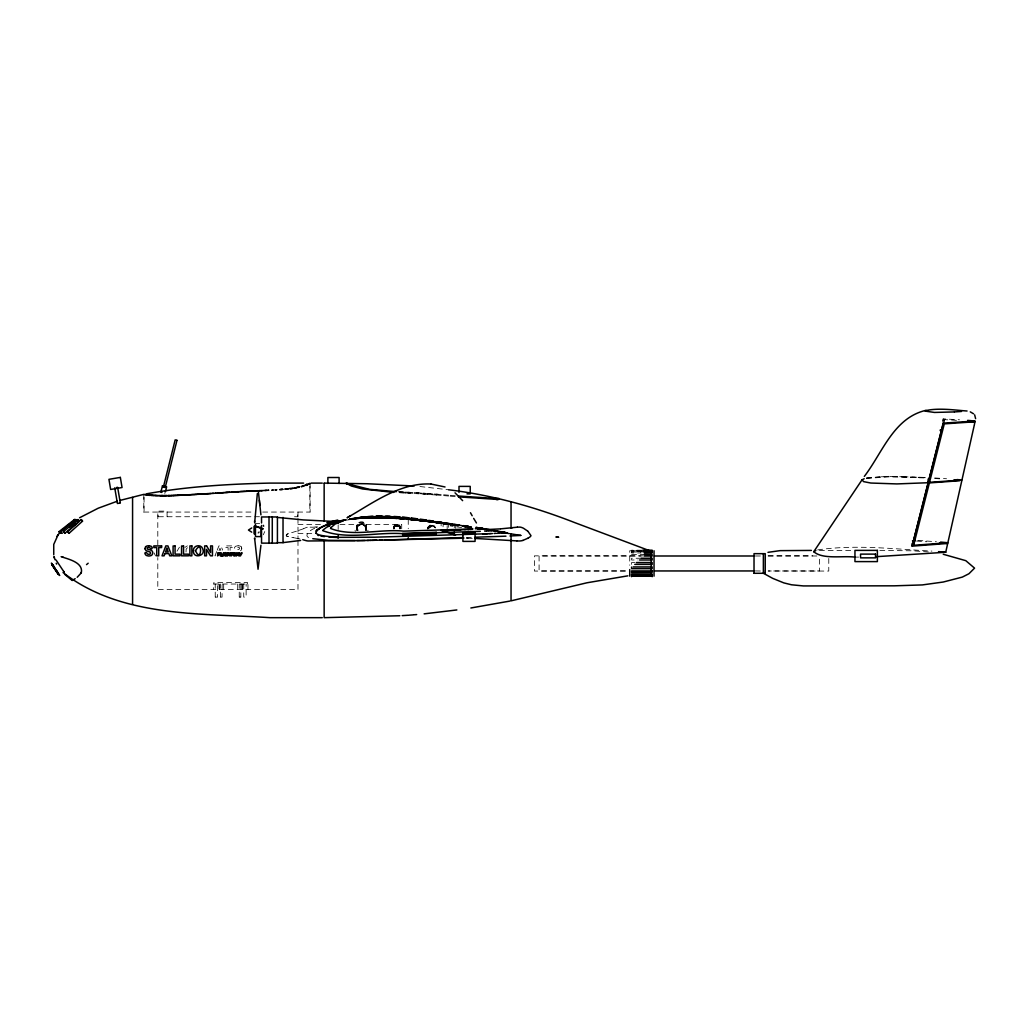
<?xml version="1.0" encoding="UTF-8"?>
<svg xmlns="http://www.w3.org/2000/svg" width="1027" height="1027" viewBox="0 0 1027 1027"><rect width="100%" height="100%" fill="white"/><g stroke="black" fill="none" stroke-linecap="round" stroke-linejoin="round"><path stroke-width="0.75" stroke-dasharray="5 3.75" d="M215.234 597.111L215.234 584.029M220.548 597.111L220.561 584.029M239.24 597.111L239.252 584.029M243.733 584.029L243.733 597.111L246.108 597.111L246.146 584.029M357.037 528.456L357.037 530.214A4.865 4.865 0 0 1 361.543 523.5A4.865 4.865 0 0 1 365.997 530.266L366.01 528.456M357.037 526.492L357.037 524.733M394.009 526.055L394.034 527.775M427.989 528.045L427.989 527.185M223.668 589.626L223.681 584.029M242.359 589.626L242.372 584.029M366.382 528.712L363.635 525.015L364.713 525.721M219.457 589.626L219.483 584.029M247.956 589.626L247.982 584.029L213.436 584.029L213.423 589.626M407.899 492.19L438.259 494.295M400.042 527.775L400.055 526.055M356.69 528.225L359.103 525.182L362.89 524.733M428.015 527.981L427.989 528.905A3.928 3.928 0 0 1 434.28 527.531M356.754 527.724L357.229 526.081M356.844 528.071L357.037 526.825M366.01 530.535L366.267 529.444M942.542 421.25L943.171 418.849L959.5 419.786M943.916 421.109L944.288 419.645L956.445 420.338M393.867 527.673L394.15 526.928M427.861 528.674L428.246 527.801M219.059 550.677L219.971 548.213L220.856 550.665M263.323 534.759L264.748 531.562M216.646 551.576L214.951 555.838L217.121 555.825M217.21 550.151L218.892 545.902L220.998 545.902L222.641 550.151M177.016 551.204L179.417 547.224M427.989 528.905L431.61 526.479L434.382 527.634M184.86 547.442L187.363 545.863M394.843 526.055L394.727 526.158A3.274 3.274 0 0 0 393.803 528.956A3.274 3.274 0 0 1 397.064 524.925A3.274 3.274 0 0 1 400.222 528.918A3.274 3.274 0 0 0 396.088 525.349L395.215 525.76M358.333 525.721L360.336 524.681M296.431 531.216L288.343 533.681A12.517 12.517 0 0 0 286.931 534.284L286.135 535.311L286.905 536.12A9.872 9.872 0 0 0 288.369 536.582L293.093 537.622M187.389 547.712L186.144 549.188L186.015 552M429.761 526.35L430.287 526.119M314.673 528.379C310.59 529.496 302.041 536.582 310.526 538.122M303.581 528.712L305.058 528.032A13.069 13.069 0 0 1 307.317 527.223M303.44 528.777L296.546 531.177M258.034 533.193L259.292 532.654M316.355 527.596L317.266 527.21M258.008 532.243L259.343 531.793M817.646 549.92C855.478 544.271 893.978 549.06 931.938 551.101M347.177 520.047L370.259 516.607M362.544 516.966L348.962 519.315L372.929 516.992M350.31 518.635C390.221 510.535 430.583 521.292 470.173 526.145M866.454 478.171L880.909 476.785M866.531 477.876L888.92 476.323L926.611 477.465M866.621 478.415L888.92 476.875L925.173 477.94M349.283 518.802L374.816 516.055L401.403 517.03M360.759 517.184L349.308 519.187C371.466 514.976 394.24 516.44 416.487 519.238M355.047 518.032L380.324 515.952L407.372 517.634M360.554 524.643L361.26 524.553M349.475 518.905L378.206 516.876M349.565 519.546L359.861 518.314M354.983 518.879L349.013 519.559L349.899 519.469M350.31 519.392L349.373 519.508L367.807 517.249M349.398 519.521L365.368 517.89M348.91 519.636L362.428 518.263M315.084 527.056L314.878 527.069A26.561 26.561 0 0 1 310.834 527.172L309.91 527.133A11.554 11.554 0 0 0 307.394 527.21M354.867 518.507L348.962 519.315C368.513 514.63 391.659 515.49 412.584 518.237M350.143 519.418L363.866 518.173M350.759 519.367L354.739 518.892L353.57 519.02M351.606 519.277L355.085 518.905M363.173 516.902L366.986 516.53M352.184 519.161L367.602 517.993M354.045 518.969L382.699 517.89M356.382 518.738L357.781 518.609M355.971 518.815L359.193 518.494M358.667 518.584L359.566 518.507M360.477 518.442L361.183 518.34M374.136 517.826L375.548 517.813L361.53 518.314L375.715 517.839M361.401 518.378L363.25 518.263M361.53 518.314L380.388 517.826L377.41 517.801M367.769 516.594L374.791 516.388M365.728 518.083L391.878 518.237M368.539 517.377L398.078 517.929L439.004 522.717M366.061 518.109L371.8 517.903M371.094 517.865L363.391 518.199C394.496 515.567 425.525 521.28 456.206 525.657M881.307 476.772L890.486 476.592M369.463 517.916L401.711 518.892M466.309 537.48L473.498 537.262M238.136 545.722L235.863 546.184A2.811 2.799 -88.8 0 0 235.106 546.762A2.747 2.734 -88.8 0 0 234.503 547.789C234.99 551.05 237.404 545.709 239.586 547.802C240.472 549.869 236.621 549.458 235.542 550.344A2.722 2.709 -88.8 0 0 234.926 550.78M372.904 516.337L384.239 516.311M371.338 517.852L372.737 517.839M373.43 517.839L375.766 517.813M858.611 557.096L856.171 557.109M374.611 517.813L404.047 519.097M890.935 476.592L902.605 476.733M378.193 516.222L394.83 516.761M376.948 516.825L383.61 516.915M376.948 517.801L377.692 517.826M143.87 512.062L158.081 512.062L158.081 516.735M158.415 512.062L253.271 512.062M262.668 512.062L310.038 512.062M158.415 516.735L259.472 516.735M294.518 516.735L297.702 516.735L297.702 512.062M255.453 523.513L259.664 523.513M297.984 524.425L324.147 524.425M339.976 524.425L401.711 524.425L401.711 528.764M297.984 533.629L314.904 533.629M641.875 550.202L631.592 550.202L631.592 551.14L641.092 551.14M819.43 550.446L852.603 550.446M879.805 550.446L912.977 550.806L928.485 551.987M641.875 550.754L629.731 550.754L629.731 565.274M631.592 550.819L641.092 550.819M641.875 551.692L631.592 551.692L631.592 552.95L641.092 552.95M631.592 552.025L641.092 552.025M645.303 554.477L631.592 554.619L631.592 556.031M643.39 555.851L534.412 555.851L534.412 571.063L627.215 570.973L539.085 570.948L539.085 556.005L641.092 556.031M768.145 555.851L812.819 555.851M755.358 555.992L761.764 555.992M768.17 555.992L819.43 555.992M641.092 558.252L631.592 558.252L631.592 559.997L637.921 559.997M634.763 562.539L631.592 562.539L631.592 564.388L634.763 564.388M755.358 570.948L765.231 571.063M215.272 597.111L217.608 597.111L217.647 584.029M220.651 597.111L222.05 597.111L222.14 584.029M239.342 597.111L240.742 597.111M155.59 555.966L154.089 552.885M378.681 517.839L381.145 517.839M378.077 517.801L380.388 517.826M467.234 538.238L473.665 538.405M379.951 516.812L395.485 517.415M380.221 517.813L381.685 517.865M466.194 538.212L468.055 538.251L467.118 538.238M381.62 517.839L383.7 517.903M356.908 530.214A4.853 4.853 0 0 1 361.517 523.821L361.761 523.821M903.08 476.746L917.753 477.273M385.356 517.942L386.293 517.967M391.428 518.186L394.458 518.365L385.022 517.929L391.89 518.211M384.714 517.942L385.728 517.967M387.692 518.006L386.755 517.98L390.851 518.186M385.022 517.929L389.554 518.083L388.155 518.032M399.375 491.817L404.24 492.023M399.349 492.665L402.918 492.819M398.052 491.766L405.729 492.1M404.202 492.87L398.014 492.601M403.264 492.832L405.691 492.934M405.408 492.074L425.242 493.23M405.383 492.921L438.195 495.142M918.241 477.298L923.543 477.568M407.86 493.037L417.989 493.589M924.03 477.594L925.443 477.671M389.143 516.465L397.667 516.966M392.917 518.301L393.944 518.365M392.827 518.263L397.295 518.558M395.639 518.442L411.75 519.867M917.868 540.395L936.38 541.742M916.546 541.062L926.636 541.768M394.984 518.43L399.631 518.725M934.724 477.94L946.56 478.749M934.698 478.492L942.093 478.993M396.704 518.519L402.443 518.956M420.338 493.73L425.191 494.077M398.104 518.609L401.287 518.853M394.779 517.415L398.656 517.647M361.786 524.553L362.492 524.643M427.489 493.409L444.601 494.847M427.425 494.257L444.524 495.682M400.196 518.802L402.289 518.969M450.25 495.322L456.27 495.823M450.185 496.157L456.193 496.657M396.627 516.94L400.517 517.21M397.616 517.621L401.827 517.916M398.964 518.674L412.918 519.97M443.664 494.77L450.571 495.348M443.6 495.605L450.494 496.182M403.329 519.059L400.774 518.815L424.382 521.318M419.927 486.528L448.619 489.789M399.144 517.146L406.243 517.749M400.453 517.852L408.22 518.519M406.487 519.354L409.182 519.572M402.148 517.095L447.592 523.102M407.783 519.444L412.212 519.957M410.12 519.675L441.058 523.513M411.057 519.765L412.803 519.983M404.202 517.634L423.394 519.79M406.178 518.404L430.48 521.215M414.908 520.214L413.855 520.098L415.73 520.278M411.994 519.867L419.119 520.689M408.117 517.724L409.606 517.89M414.792 520.175L420.621 520.894M410.351 517.967L411.84 518.147M419.003 520.663L420.171 520.817M418.528 520.599L428.811 521.87M419.927 520.766L421.224 520.933M413.329 518.327L421.442 519.38M409.272 518.173L441.007 522.55M411.904 519.02L446.989 523.847M417.321 519.341L420.672 519.765M421.34 520.933L432.213 522.345M412.392 518.224L426.205 520.163M421.519 519.867L466.053 526.299M426.937 521.639L444.216 523.95M424.1 519.752L427.245 520.175L425.807 519.97M432.547 522.358L435.833 522.807M436.218 522.871L445.628 524.155L433.484 522.486M422.174 519.482L453.241 524.001M437.887 523.09L438.914 523.231M440.018 523.372L440.955 523.5M430.595 521.087L433.843 521.536M428.683 520.368L432.213 520.869M442.83 523.757L450.198 524.797M449.03 524.643L453.96 525.336M435.024 521.267L437.759 521.665M436.026 521.742L445.153 523.154M442.149 523.051L452.15 524.592M453.112 525.208L459.762 526.171M439.107 521.857L458.106 524.72M443.664 522.653L444.524 522.717M440.596 522.409L447.156 523.449L447.156 530.908M449.942 523.847L448.658 523.667L448.658 528.006M447.323 523.796L457.169 525.323M454.037 525.195L465.398 526.992M467.619 527.326L472.022 527.968L460.532 526.145M460.751 525.439L445.5 523.102M453.138 524.656L470.494 527.287M450.866 523.603L471.444 526.71M457.926 524.964L463.177 525.747M462.073 525.644L471.406 527.031M458.003 525.375L471.342 527.352M465.963 526.941L470.212 527.57M463.909 525.554L471.149 526.684M467.516 526.132L469.865 526.492M465.629 526.119L470.071 526.787M467.593 526.106L470.88 526.607M294.967 537.968L300.436 539.059M294.415 537.866L293.209 537.647M443.69 522.73L446.629 523.244M442.65 522.538L443.42 522.615L442.688 530.343M442.406 522.486L441.148 522.217L441.096 530.356M445.975 523.205L455.68 525.092L455.68 528.302M447.348 523.398L449.223 523.86M451.328 524.296L453.356 524.707M444.216 522.846L445.14 523.025M362.634 524.669L363.584 524.99L362.916 524.746M164.32 493.024L165.026 493.191M365.689 525.837L366.292 527.724M357.037 530.535L356.664 528.353M366.01 526.825L366.203 528.071M241.91 584.029L241.936 589.626M237.699 584.029L237.725 589.626M219.008 584.029L219.033 589.626M240.831 584.029L240.831 597.111M944.288 419.645L944.288 423.869M943.171 418.849L943.171 423.163M828.776 558.483L828.776 571.063L768.145 570.986L819.43 570.948L819.43 557.173M454.268 524.887L454.268 527.711M435.243 527.185L435.243 528.045M408.245 519.482L408.245 528.712M366.01 524.733L366.01 526.492M338.165 524.797L338.165 529.496M310.128 483.114L310.128 512.062M309.846 486.156L309.846 512.062M297.984 512.062L297.984 516.812M297.984 518.404L297.984 538.982M297.984 540.561L297.984 589.626L157.799 589.626L157.799 557.597M247.52 584.029L247.52 582.527L213.873 582.527L213.873 584.029M230.099 550.331L230.099 547.571L233.026 547.571L233.026 545.889L225.195 545.902L225.195 547.584L228.11 547.571L228.11 550.331M167.106 516.735L167.054 511.138L157.799 511.138L157.799 544.772M144.062 497.273L144.062 512.062M143.78 494.372L143.78 512.062M358.346 530.266A4.865 4.865 0 0 1 358.012 523.244A4.865 4.865 0 0 1 365.047 523.244A4.865 4.865 0 0 1 364.713 530.266M357.614 530.137A4.865 4.865 0 0 1 358.256 523.642A4.865 4.865 0 0 1 364.79 523.642A4.865 4.865 0 0 1 365.432 530.137M427.694 528.969A3.928 3.928 0 0 1 435.384 527.583M435.076 527.698A3.928 3.928 0 0 0 427.733 528.969A3.928 3.928 0 0 1 434.883 527.634M399.901 528.879A3.274 3.274 0 0 0 397.038 524.04A3.274 3.274 0 0 0 394.163 528.879A2.901 2.054 0 0 1 395.202 526.71A2.901 2.054 0 0 1 398.502 526.646M428.939 526.684A3.928 3.928 0 0 1 434.421 526.8M361.517 523.821A4.853 4.853 0 0 1 366.138 530.202M288.369 536.582A9.282 9.282 0 0 1 286.764 536.094M317.266 526.684A35.919 35.919 0 0 1 315.135 527.095M286.79 534.361A11.708 11.708 0 0 1 288.356 533.693M286.661 535.978A1.348 1.348 0 0 1 286.276 535.658M368 530.214A5.379 3.684 86.7 0 1 367.666 531.306M355.381 531.306A5.379 3.684 -86.7 0 1 355.047 530.214M398.758 526.402A3.286 3.004 -30.9 0 1 400.607 528.854M397.41 525.49A2.901 2.375 -89.5 0 1 399.503 528.828M395.395 526.44A2.901 2.375 -89.5 0 1 396.653 525.542M393.469 528.854A3.286 3.004 30.9 0 1 395.318 526.402M238.148 545.863A3.89 3.864 -88.8 0 1 241.448 546.942M241.306 547.083A2.606 2.593 -88.8 0 1 241.743 548.495M240.485 550.754A2.606 2.593 -88.8 0 0 241.075 550.267L241.229 550.061A2.516 2.503 -88.8 0 0 241.692 549.06A2.786 2.773 -88.8 0 0 241.743 548.495M450.545 523.706L450.224 525.927L465.013 528.071L465.334 525.85L450.545 523.706M395.754 526.068L398.848 526.35L395.754 526.068"/><path stroke-width="1.5" d="M511.048 540.51L511.048 534.168M254.58 539.124L254.593 538.02L258.047 569.253L260.935 545.247M975.611 418.657L974.649 414.844M257.353 493.512L254.645 522.923M531.01 535.696L527.942 531.306M967.588 421.134L974.944 421.75L974.289 425.139M945.726 552.256L947.703 543.463L939.525 542.757M974.109 425.923L947.87 542.718L940.604 542.089M162.459 485.81L160.867 492.164L161.958 492.434M163.409 487.016L175.168 439.864L176.888 440.288M165.219 487.466L176.978 440.313M165.36 491.933L166.631 486.849L162.471 485.822M947.497 543.488L912.13 546.146L943.171 423.163L975.098 421.019L967.627 420.377M947.664 542.744L913.632 545.311L944.288 423.869L974.944 421.776M940.167 430.583L940.373 429.774M913.632 545.311L913.632 540.112L943.466 422.854M81.403 572.36C83.059 562.205 68.039 559.112 61.132 556.66M58.167 534.643L53.738 544.426L53.738 554.631M864.169 478.736L862.025 479.853L813.769 551.692C822.858 559.702 842.602 555.53 854.965 557.122M925.25 410.774C938.139 407.449 956.946 410.376 967.062 411.005M80.992 573.169L77.192 577.29M864.323 476.4C882.463 452.843 893.49 417.796 926.02 410.312M862.025 479.853L863.617 481.637L870.845 483.037L896.892 483.922L928.151 482.729L928.151 479.044M813.718 551.769L815.874 550.459M56.921 536.415L59.669 532.795M530.561 536.376L530.561 536.376A4.93 4.93 0 0 1 530.009 536.877L529.919 536.941A13.171 13.171 0 0 1 529.354 537.339L528.045 538.135M60.503 531.883L69.9 523.744M82.571 521.138L69.014 533.334M67.628 531.793L81.133 519.534L82.507 521.061M63.43 531.704L77.975 519.508M64.817 533.347L79.349 521.151M60.683 531.678L75.754 519.482M69.566 527.249L74.958 522.897M317.317 529.573L316.958 529.868A9.962 9.923 -52.1 0 0 315.828 530.959M58.988 531.665L74.535 519.482M319.269 528.764L319.371 528.7A11.605 11.515 -54.6 0 0 316.303 531.781A2.054 2.041 0 0 0 315.957 533.334M72.493 580.345L75.176 578.663M251.718 527.942L248.444 530.048L251.718 532.153M309.525 483.396L308.883 483.756M349.36 516.401L350.695 515.58L347.1 517.775C372.788 503.166 399.875 482.485 430.929 484.025M498.75 498.48C498.121 500.431 500.431 498.082 498.108 498.621M79.605 517.749L98.207 508.211L117.437 501.163M527.865 538.238L522.974 540.382M309.088 483.64L309.178 483.756A27.421 1.451 -14.4 0 0 309.499 483.614M322.285 526.915L326.933 524.836M321.618 526.902L327.177 524.566M328.229 524.194L329.128 524.027M329.988 523.731L330.784 523.475M343.442 520.74L335.059 524.104L330.81 527.737A1.99 1.99 0 0 0 330.54 528.327M119.812 500.457L143.78 494.372M303.812 485.591L304.3 485.566A25.752 3.209 -7.5 0 1 302.939 486.028A25.945 3.248 -7.6 0 0 304.082 485.758M332.594 522.833L343.429 520.278M334.057 522.486L337.01 521.69M328.345 523.513L329.282 523.256M328.255 523.565L329.551 523.231M237.828 554.927L239.265 555.966L238.816 555.235A2.182 2.17 74.3 0 0 238.238 554.567L238.816 553.168L236.518 552.885L236.518 555.954L237.288 554.683M343.557 520.342L329.86 524.823L323.223 529.868A2.259 2.259 0 0 0 322.914 530.535M328.974 522.165L337.69 520.06L338.217 522.23M328.049 524.707L336.766 522.589M331.541 522.73L333.21 522.319M331.297 522.756L332.941 522.384M344.135 520.201L345.842 519.829M299.396 486.824L298.575 487.003M299.204 486.747L296.277 487.466M333.608 522.255L340.207 520.92M334.417 522.05L336.291 521.652M767.978 552.346L780.045 550.639L811.394 550.421M509.88 601.077L470.867 607.984M146.001 493.91C186.85 486.516 228.495 484.025 269.947 483.101L303.581 483.101M344.122 520.137L345.496 519.893M226.813 553.746L224.849 553.656L225.516 555.479M498.621 499.404L498.172 499.456M338.628 521.19L342.543 520.522M340.027 520.946L342.363 520.535M116.513 487.53L117.643 487.337L120.339 502.999M119.658 503.102L117.425 503.487L114.729 487.838M344.7 520.15L345.637 520.021M290.564 488.441L289.383 488.48M344.944 520.15L345.752 520.021M238.071 554.169L237.134 554.182L237.943 553.412M456.848 609.948L424.138 613.851M287.432 488.865L288.728 488.698L286.944 488.916M287.303 488.749L286.019 489.032M300.654 540.446L283.028 542.615M286.764 488.826L285.801 489.057M627.856 575.839L586.969 582.784L511.048 600.846L511.048 540.703M285.891 488.916L284.838 489.16L285.699 488.942M255.697 526.158L258.56 527.133M282.913 489.365L281.411 489.507M510.817 527.839L511.51 527.762M511.741 527.737L517.351 527.185M500.765 528.841L512.216 527.698M282.746 489.263L281.154 489.532M500.303 528.879L488.146 529.496M281.154 489.404L280.487 489.597M945.52 552.282L876.403 556.66M416.667 614.57L414.33 614.775M280.91 489.43L279.575 489.674M959.616 480.752L928.023 483.011M413.393 614.852L409.182 615.186M497.967 499.469L458.389 496.85M961.529 411.455L954.481 411.917M497.838 499.481L496.465 499.546M224.091 492.536L219.303 493.011M220.176 492.947L229.753 492.292M408.245 615.25L402.173 615.635M224.913 492.472L232.449 491.997M217.557 493.127L219.303 492.87M215.49 493.127L217.557 492.986M276.828 489.751L275.788 489.943M215.875 493.242L212.538 493.319M276.25 489.789L275.236 489.982M213.449 493.396L210.625 493.448M211.087 493.551L209.161 493.538M210.137 493.615L208.635 493.705M208.661 493.563L207.608 493.769M231.576 492.177L237.699 491.689M208.147 493.602L206.632 493.692M207.095 493.807L199.071 494.141M233.322 492.074L238.38 491.651M205.554 493.897L206.581 493.833M927.997 482.459L959.577 480.2L953.942 479.879M954.096 411.943L934.403 412.443L925.301 411.121M197.364 494.244L204.784 493.936M273.85 489.943L272.245 490.161M198.558 494.308L195.348 494.359M196.902 494.411L191.548 494.565M195.027 494.513L188.57 494.744M238.046 491.805L239.394 491.586M190.906 494.744L187.453 494.796M477.709 529.085L482.574 528.854M477.837 529.123L481.124 528.931M498.339 533.218L502.614 533.026M239.086 491.74L242.565 491.419M272.54 490.02L271.873 490.187M186.259 494.873L188.467 494.886M185.656 494.898L187.325 494.95M475.321 528.777L483.756 528.661M481.188 528.892L481.945 528.892M486.554 531.036L494.706 530.638M498.57 533.257L497.158 533.283M502.37 532.987L506.093 532.872M240.408 491.535L241.486 491.471M185.065 494.937L186.118 495.014M183.859 495.001L185.515 495.053M184.924 495.078L183.268 495.027M503.14 532.936L505.579 532.872M509.983 535.978L520.792 535.439M242.051 491.586L243.63 491.368M243.117 491.522L244.708 491.304M183.717 495.142L182.447 495.065M183.114 495.181L182.036 495.091M485.848 531.075L484.667 531.139M244.182 491.471L247.391 491.176M245.62 491.407L246.531 491.355M181.638 495.104L182.562 495.207M495.463 533.36L496.144 533.385M246.993 491.33L248.714 491.111M259.549 490.765L256.147 490.919M181.638 495.245L179.391 495.219M181.278 495.271L180.226 495.181M482.01 528.841L482.716 528.854M399.837 615.751L324.147 617.663L324.147 541.447M257.353 490.726L258.188 490.688M259.138 490.649L260.024 490.598M248.65 491.253L252.501 490.945M249.137 491.099L249.997 491.06M259.715 490.752L261.076 490.547M268.727 490.213L268.073 490.38M180.213 495.322L179.109 495.232M472.921 528.892L471.829 528.944M494.09 533.437L494.77 533.462M268.419 490.226L265.107 490.508M256.095 490.79L254.927 490.97M260.948 490.688L266.519 490.315M250.434 491.176L254.529 490.996M261.384 490.675L262.244 490.636M178.839 495.245L179.507 495.348M253.669 490.893L254.837 490.842M179.147 495.361L177.812 495.284M178.672 495.386L177.299 495.309M505.939 536.171L475.244 537.211M471.046 528.982L403.637 531.139C380.414 528.7 352.556 537.147 330.591 528.481M481.252 528.52L482.87 528.841M492.408 533.565L490.624 533.578M177.658 495.425L175.758 495.373M177.157 495.45L174.731 495.399M472.42 529.38L470.173 529.431M480.328 531.331L448.658 532.345M489.057 533.642L490.842 533.629M464.949 529.624L470.302 529.47M487.376 533.706L489.276 533.693M175.63 495.515L173.704 495.438M467.863 529.521L468.813 529.483M482.6 528.725L483.306 528.828M487.581 533.745L483.255 533.847M486.413 533.796L482.613 533.86M483.165 528.802L484.385 528.802L482.01 528.404M174.564 495.54L173.242 495.45M483.319 528.789L484.153 528.764M465.064 529.65L441.096 530.356L444.999 531.665M460.841 529.791L442.688 530.343L443.908 530.766M415.653 533.385L428.978 532.962M402.635 533.873L447.156 532.397M402.661 534.669L436.295 533.604M455.539 534.759L374.521 537.211L338.307 537.339M475.347 534.091L482.806 533.912M463.536 537.57L384.714 540.009M496.555 498.711L497.992 498.634L458.453 496.015M403.855 533.758C377.718 531.588 347.781 540.189 322.979 530.715M505.438 532.846L505.772 532.859M455.474 534.746L475.527 534.143M173.602 495.579L171.856 495.489M173.127 495.592L171.393 495.502M506.889 532.859L506.812 532.859M379.682 540.138L463.857 538.199M382.558 540.074L371.8 540.343M170.931 495.515L171.702 495.63M376.704 540.215L367.011 540.433M171.227 495.643L169.93 495.527M369.874 540.369L370.837 540.356M369.001 540.395L361.992 540.523M170.302 495.656L168.941 495.553M170.084 495.656L168.274 495.566M482.51 528.417L479.558 527.968L480.906 528.237M365.111 540.472L361.055 540.549M168.993 495.682L167.94 495.566M360.477 540.549L361.401 540.523M302.747 539.676L305.776 540.561A13.531 13.531 0 0 0 307.227 540.882A11.759 11.759 0 0 0 308.691 540.985L308.909 540.985A23.621 23.621 0 0 0 309.859 540.959L360.593 540.549M168.479 495.694L167.619 495.566M356.87 540.6L359.655 540.561M167.003 495.579L164.564 495.592M355.085 540.613L328.255 540.318L312.773 538.7M167.26 495.707L165.783 495.579M165.989 495.707L164.115 495.592M311.065 483.114L322.273 483.114M467.015 493.859L470.225 493.859L470.225 486.387L459.005 486.387L459.005 492.369M163.999 495.592L164.756 495.72M164.359 495.72L163.1 495.592M277.418 517.428L303.324 519.919L338.101 521.652M277.418 542.667L283.028 542.667L283.028 517.428M642.671 550.202L652.158 550.202L652.158 551.14L645.829 551.14M644.25 550.819L652.158 550.819M642.671 551.692L652.158 551.692L652.158 552.95L644.25 552.95M645.829 552.025L652.158 552.025M644.25 554.477L652.158 554.619L652.158 556.031L644.25 556.031M654.43 555.992L753.754 555.992M641.092 558.252L652.158 558.264L652.158 559.997L639.5 559.997M636.342 562.539L652.158 562.539L652.158 564.388L634.763 564.388M633.184 566.93L652.158 566.93L652.158 568.663L631.592 568.663L631.592 567.058M654.43 570.948L753.754 570.948M754.023 573.284L765.231 573.284M631.592 574.902L652.158 574.902M631.592 576.108L652.158 576.108M322.273 617.663L269.947 617.663C200.162 613.119 121.109 617.663 63.045 572.54M324.147 483.114L367.127 483.743L414.228 486.015M162.767 495.592L163.524 495.72M162.446 495.592L163.254 495.72M162.125 495.579L162.831 495.707M161.804 495.579L162.6 495.707M161.483 495.579L162.356 495.707M162.125 495.707L160.815 495.579M161.881 495.707L160.417 495.566M160.648 495.694L158.992 495.553M160.032 495.694L158.415 495.553A42.158 4.442 -2.4 0 1 155.886 495.502L155.924 495.502M155.668 495.489L155.68 495.605A42.235 4.532 -2.3 0 0 158.184 495.669M337.96 537.519L328.987 537.082M148.697 545.722L150.943 546.184A2.811 2.76 -88.9 0 1 151.675 546.762A2.747 2.696 -88.9 0 1 152.278 547.789C151.816 551.063 149.3 545.645 147.195 547.866C146.553 549.958 150.16 549.406 151.251 550.344A2.722 2.683 -88.9 0 1 152.689 552.269L152.715 552.937A2.978 2.927 -88.9 0 1 152.253 554.529A2.888 2.837 -88.9 0 1 150.93 555.633L149.416 555.979A8.152 7.998 -88.9 0 1 148.363 555.992L146.514 555.517A3.094 3.03 -88.9 0 1 145.346 554.375C143.664 552.5 146.848 551.499 147.156 553.592A1.746 1.72 -88.9 0 0 148.029 554.195L148.607 554.31A3.826 3.749 -88.9 0 0 149.274 554.285L149.993 554.079A1.553 1.515 -88.9 0 0 150.481 553.681L150.43 552.218A2.375 2.336 -88.9 0 0 149.839 551.91A14.737 14.468 -88.9 0 0 149.056 551.692L146.412 550.78A2.606 2.555 -88.9 0 1 145.603 547.096M155.013 495.592L153.164 495.412M475.065 538.443L516.838 540.895M153.408 495.527L152.741 495.386M337.036 537.095L330.206 536.685M153.113 495.515L152.458 495.373M396.332 491.689L369.361 489.314L348.936 484.166M152.189 495.361L151.778 495.348M485.347 529.418L482.074 529.213M152.227 495.476L151.649 495.335A25.791 2.247 -1.5 0 1 150.751 495.258M393.688 492.408L362.531 488.968L351.375 486.015L346.163 483.114L349.18 484.269M151.393 495.438L151.649 495.335A25.868 2.285 -1.4 0 1 150.391 495.335M346.433 483.678L347.537 483.447M913.632 540.112L915.031 540.202M912.477 540.805L914.916 540.959M517.005 540.908L518.263 540.972A14.365 14.365 0 0 0 522.987 540.42M149.608 495.322L149.916 495.348A22.62 1.913 -1.2 0 1 148.671 495.219L148.158 495.207M938.524 551.627L945.674 552.244M956.946 479.57L961.773 479.981M148.568 495.142L148.633 495.142A20.412 1.566 -0.6 0 1 147.503 495.078L146.797 495.065M330.129 536.672L322.914 535.799M430.942 484.025L445.038 486.978M482.343 528.366L481.445 528.25M494.59 530.6L493.897 530.51M520.792 535.362L517.184 534.862M324.455 536.633L320.886 536.094M448.619 489.789C491.894 495.014 534.117 506.722 574.606 522.563L651.221 551.319M493.807 530.497L491.342 530.137M505.875 532.692L504.527 532.5M505.695 532.666L502.113 532.127M146.322 494.886L146.258 494.886A19.308 1.04 1.9 0 1 145.59 494.77M504.591 532.512L502.627 532.204M481.971 528.982L484.076 529.316M488.261 530.381L489.019 530.497M494.809 531.357L495.489 531.46M483.884 529.277L485.039 529.444M488.069 529.906L488.736 530.009M499.456 532.063L502.537 532.525M478.916 528.16L480.315 528.379M488.531 529.971L491.355 530.407M491.137 530.368L491.792 530.471M483.024 528.789L490.649 530.022M507.004 533.218L509.033 533.539M494.539 530.908L496.144 531.164M516.594 534.772L509.983 533.693M476.887 527.583L475.873 527.416L478.954 527.878M496.041 531.152L497.389 531.37M500.817 531.922L502.357 532.166M477.067 527.608L479.853 528.071M497.158 531.318L501.06 531.96M487.016 529.213L506.799 532.808M486.593 529.136L484.718 528.789M943.235 554.259L965.791 560.665L974.559 568.136L968.962 573.721L962.325 577.097L943.235 582.027L922.31 584.928L894.196 585.826L803.384 585.929L791.535 584.787L783.819 582.887L772.715 578.368L763.369 573.246L763.369 553.797M144.987 494.655L144.229 494.59M163.486 487.029L165.142 487.44M444.396 530.92L446.488 531.614M447.348 531.909L455.68 534.708M445.5 531.832L454.268 534.772L454.268 531.947M262.244 528.597L263.194 528.944L255.582 526.415M261.898 528.469L258.74 527.21M348.821 484.102L347.794 483.589M970.271 411.853L973.57 413.817M347.062 484.141L346.369 483.601M72.262 580.525L64.611 574.247M527.711 531.113L523.603 528.327A11.374 11.374 0 0 0 520.432 527.159A12.979 12.979 0 0 0 517.351 527.223M455.025 492.819L462.638 500.65M67.641 531.806L68.758 533.064M82.237 520.766L81.415 519.867M68.681 532.974L67.821 532.012M78.065 519.611L79.118 520.869M63.571 531.858L64.701 533.218M75.818 519.559L77.064 521.113M60.811 531.845L61.967 533.27M60.85 531.883L61.864 533.141M75.061 520.137L74.599 519.559L75.484 520.663M74.252 519.534L74.778 520.201M59.913 532.384C58.218 530.266 61.813 534.759 60.105 532.628M59.04 531.716L60.067 533.013M57.319 571.821L59.617 575.479M56.061 560.01L64.213 572.244L63.623 571.423M59.527 575.364L55.817 569.703M54.418 567.546L52.364 564.414L55.355 568.868M52.801 565.184L51.389 563.117L54.007 566.917M57.948 573.015L56.446 570.601L57.743 572.63M55.086 568.547L56.049 569.895M55.458 569.292L54.29 567.533M53.815 566.622L52.98 565.363M476.438 522.948L473.652 518.378M470.469 512.73L472.176 515.759M56.215 563.258L56.613 564.08M263.323 525.336L263.657 526.235M54.315 557.289L55.034 559.741M53.879 556.377L54.328 558.072M258.47 492.421L260.935 514.848M226.928 492.357L226.993 492.549M259.87 505.477L259.369 500.188M254.58 520.971L254.593 522.075M511.048 527.788L511.048 502.01M912.13 543.463L912.13 546.146M765.231 573.259L765.231 553.681L754.023 553.656L754.023 573.259M654.032 550.754L654.032 576.173M652.158 575.184L652.158 573.977L631.592 573.977L631.592 575.184M652.158 576.673L652.158 575.788L631.592 575.788L631.592 576.673M651.221 553.065L651.221 573.849M629.731 569.561L629.731 576.173M408.245 537.673L408.245 539.291M339.103 483.486L339.103 477.504L327.883 477.504L327.883 483.486M338.165 521.857L338.165 523.295M338.165 535.568L338.165 538.251M324.147 483.319L324.147 521.177M272.283 516.735L272.283 543.373M269.01 516.735L269.01 543.373M261.538 522.974L261.538 516.966L277.418 516.966L277.418 543.129L261.538 543.129L261.538 525.477M261.063 526.915L261.063 536.569L255.453 536.595L255.453 524.309M254.991 525.85L254.991 534.245M254.054 526.325L254.054 533.783M226.851 555.543L226.851 554.323L225.529 554.31L226.235 555.222M132.573 497.453L132.573 604.21M322.927 535.709A24.93 24.699 57.8 0 1 319.538 534.951L319.166 534.9A8.267 8.177 61.1 0 1 316.265 533.411M319.243 528.52A23.98 23.839 -50.5 0 1 322.196 526.735M326.74 522.871A31.208 15.713 -25.9 0 1 328.845 522.127M329.269 523.449A25.264 8.203 -23.4 0 1 330.18 523.141M332.44 521.716A14.288 3.03 -21.5 0 1 336.792 520.702M327.883 526.607A21.002 2.49 -18.9 0 1 329.86 525.978M327.189 525.067A32.633 13.235 -23.7 0 1 327.87 524.823M319.654 528.379A29.282 28.332 -37.5 0 1 321.772 527.223M317.343 529.598A20.206 20.052 -46.8 0 1 319.41 528.16M318.627 535.542A18.062 17.895 72.8 0 1 317.856 535.311M292.926 488.326A45.381 11.965 -2.2 0 1 290.243 488.736M293.748 488.249A38.756 8.922 -3.1 0 0 296.354 487.774A38.615 8.807 -3.3 0 1 294.069 488.223M299.062 487.209A33.326 6.509 -4.2 0 1 297.394 487.555M302.554 486.233A27.806 4.249 -6 0 1 301.232 486.567M306.572 485.052A24.661 2.824 -8.1 0 1 305.494 485.424M307.779 484.487A24.443 2.08 -10.6 0 1 306.803 484.872M309.307 483.871A27.421 1.669 -13.4 0 1 309.024 484.051M307.009 484.256A27.421 1.284 -15.6 0 1 305.828 484.693M305.43 484.757A27.421 1.399 -14.7 0 1 305.224 484.821M145.847 494.693A19.102 1.014 1.7 0 0 146.527 494.796A24.622 0.732 6 0 0 147.092 494.847M149.236 494.937A19.834 1.091 1.5 0 1 148.479 494.86M148.71 495.091A20.322 1.553 -0.7 0 1 147.772 495.001M150.058 495.219A22.581 1.887 -1.3 0 1 149.018 495.142M155.886 495.412A34.559 3.505 -2.2 0 1 154.037 495.361M292.669 488.313A45.021 11.772 -2.3 0 1 290.846 488.595M302.875 486.272A27.934 4.275 -6.1 0 1 301.489 486.631M307.086 485.052A24.853 2.901 -8.2 0 1 306.02 485.437M308.049 484.5A24.648 2.08 -10.9 0 1 307.047 484.898M309.743 483.858A27.19 1.784 -12.9 0 1 309.486 484.089M309.795 483.627A27.665 1.476 -14.6 0 1 309.576 483.845M307.201 484.295A27.665 1.309 -15.8 0 1 306.046 484.731M148.915 495.014A20.026 1.13 1.6 0 1 148.158 494.937M226.762 555.453A1.643 1.618 78.1 0 1 224.335 555.312A1.643 1.618 78.1 0 1 224.759 552.898A1.643 1.618 78.1 0 1 227.083 553.63M145.436 546.942A3.89 3.813 -88.9 0 1 148.684 545.863M145.192 549.073A2.786 2.734 -88.9 0 1 145.141 548.495M88.181 563.22A49.822 4.352 -43.3 0 1 86.525 564.619M81.3 572.257A10.514 6.072 71.6 0 1 80.928 573.079M62.288 557.045A23.98 1.284 12.5 0 1 63.199 557.212M193.435 550.742C192.704 559.047 206.273 556.249 202.666 548.713C201.087 543.681 192.755 545.478 193.435 550.742M195.489 550.652C201.356 564.414 203.089 537.917 195.489 550.652M233.694 554.349C235.876 557.802 235.17 550.562 233.694 554.349M164.923 553.579L164.115 555.825L162.022 555.838L165.835 545.902L167.927 545.902L171.843 555.825L169.699 555.825L168.839 553.579L164.923 553.579M166.862 548.213L165.54 551.897L168.21 551.897L166.862 548.213M241.448 552.885L240.742 554.105L239.304 552.885L240.421 555.954L242.167 552.898L241.448 552.885M120.339 477.401L108.939 479.339L110.646 489.468L122.059 487.53L120.352 477.401M436.244 532.294L402.623 533.372L402.687 535.183L436.308 534.104L436.244 532.294M475.065 532.987L462.92 532.987L462.92 541.396L475.065 541.396L475.065 532.987M161.611 545.889L153.832 545.902L153.832 547.584L156.733 547.571L156.733 555.825L158.71 555.825L158.71 547.571L161.611 547.571L161.611 545.889M175.065 545.979L173.088 545.979L173.088 555.825L179.969 555.825L179.969 554.156L175.065 554.156L175.065 545.979M183.538 545.979L181.561 545.979L181.561 555.825L188.454 555.825L188.454 554.156L183.538 554.156L183.538 545.979M191.869 545.902L189.892 545.902L189.892 555.825L191.869 555.825L191.869 545.902M206.581 545.902L204.655 545.902L204.655 555.825L206.504 555.825L206.504 549.355L210.471 555.825L212.461 555.825L212.461 545.889L210.612 545.902L210.612 552.526L206.581 545.902M877.379 550.382L854.952 550.382L854.952 561.602L877.379 561.602L877.379 550.382M875.505 554.118L860.549 554.118L860.549 557.854L875.505 557.854L875.505 554.118M652.158 570.909L631.592 570.909L631.592 572.386L652.158 572.321L652.158 570.909M232.757 552.898L230.33 552.885L231.242 553.412L231.242 555.954L232.757 552.898M223.501 552.885L222.898 555.954L223.501 552.885M228.071 552.885L227.455 555.954L228.071 554.619L229.278 554.619L229.894 555.966L229.894 552.898L229.278 554.105L228.071 554.092L228.071 552.885M220.933 552.911L220.317 555.954L222.461 555.966L220.933 555.44L220.933 552.911M219.765 552.898L217.673 552.885L217.673 555.954L218.289 554.657L219.56 554.657L218.289 553.412L219.765 552.898M557.302 537.082L555.902 536.967L558.701 537.262L557.302 537.082M51.928 564.747L58.295 574.35L51.928 564.747M144.281 494.462A24.109 0.757 4.9 0 0 144.332 494.475M233.001 553.951A1.605 1.605 75.3 0 0 234.926 555.966A1.605 1.605 75.3 0 0 235.696 553.283A1.605 1.605 75.3 0 0 233.001 553.951"/></g></svg>
